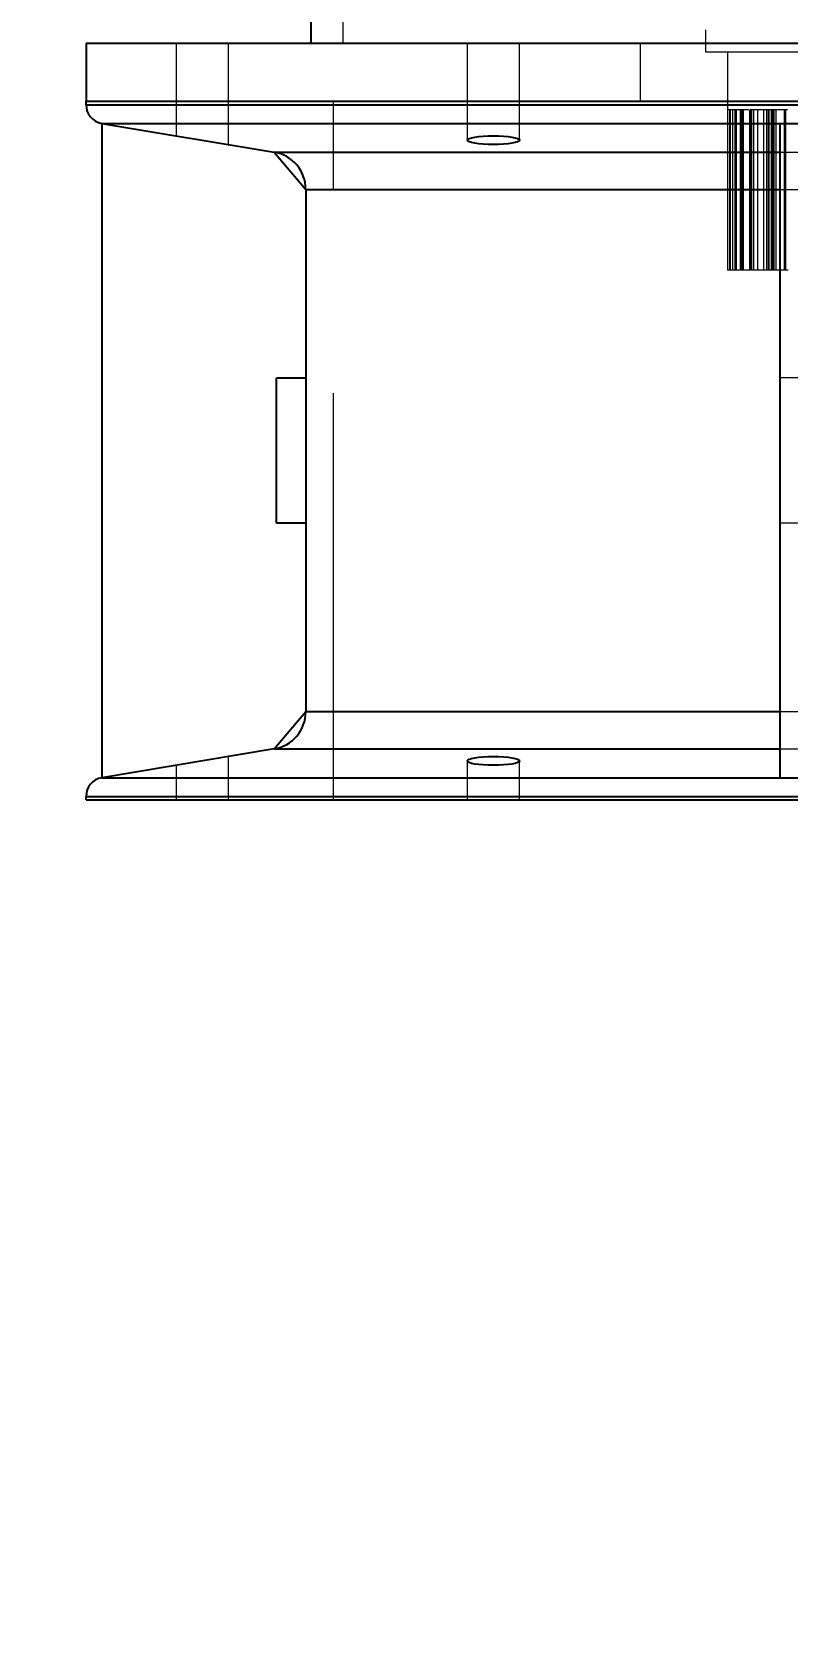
# Model space of a CAD drawing. Header units: millimetres. Extents: x 122 to 2816, y -707 to 556.
# Drawn here: x 662.43 to 664.8, y 334.25 to 339.26 of the extents above; entities that cross this region are included whole.
import ezdxf

# ---------------------------------------------------------------- set-up
doc = ezdxf.new("R2010")
doc.units = ezdxf.units.MM
doc.header["$PDSIZE"] = -1
doc.linetypes.add('HIDDEN', pattern=[1.905, 1.27, -0.635])
doc.layers.add('FORMAT', color=7, linetype='Continuous')
doc.styles.add('SLDTEXTSTYLE7', font='TXT', dxfattribs={"width": 0.75})
doc.dimstyles.new('SLDDIMSTYLE3', dxfattribs={"dimtxt": 1.852083, "dimasz": 1.852083, "dimexe": 0, "dimexo": 0.625, "dimgap": 0.463021, "dimtad": 1, "dimdec": 0, "dimlfac": 110, "dimrnd": 1e-09, "dimzin": 12, "dimtxsty": 'SLDTEXTSTYLE7', "dimsah": 1, "dimcen": 2.5, "dimazin": 3, "dimtfac": 1, "dimtdec": 0, "dimtmove": 0, "dimatfit": 3, "dimfrac": 2, "dimtzin": 12})

# ---------------------------------------------------------------- blocks, each defined once
blk = doc.blocks.new('*D1069')
at = {"layer": 'Defpoints', "color": 0}
for p in [(656.0573, 351.9038), (656.0573, 329.9975), (680.0573, 329.9975)]:
    blk.add_point(p, dxfattribs=at)
at = {"layer": 'FORMAT', "color": 0, "lineweight": -2}
for p, q in [((656.0573, 330.06), (656.0573, 351.9038)), ((678.2052, 351.9038), (657.9094, 351.9038)), ((680.0573, 330.06), (680.0573, 351.9038))]:
    blk.add_line(p, q, dxfattribs=at)
at = {"layer": 'FORMAT', "color": 0}
for points in [[(657.9094, 352.2125), (657.9094, 351.5951), (656.0573, 351.9038)], [(678.2052, 352.2125), (678.2052, 351.5951), (680.0573, 351.9038)]]:
    blk.add_solid(points, dxfattribs=at)
at = {"layer": 'FORMAT', "color": 0, "insert": (668.9703, 354.2189), "char_height": 1.85208, "attachment_point": 2, "style": 'SLDTEXTSTYLE7'}
blk.add_mtext('\\A1;2640', dxfattribs=at)

msp = doc.modelspace()

# ---------------------------------------------------------------- linework, layer by layer
at = {"color": 7, "linetype": 'Continuous', "lineweight": 25}
for p, q in [((663.304922, 341.406565), (663.304922, 339.224747)), ((662.602771, 339.224747), (662.602771, 339.042928)), ((662.602771, 339.224747), (672.602771, 339.224747)), ((662.602771, 339.032005), (662.602771, 339.042928)), ((662.602771, 339.042928), (672.602771, 339.042928)), ((662.602771, 339.032005), (672.602771, 339.032005)), ((662.652147, 338.973718), (672.553396, 338.973718)), ((662.652147, 338.973718), (663.190383, 338.884005)), ((662.652147, 338.973718), (662.652147, 336.930321)), ((664.770953, 338.973718), (664.84368, 338.973718)), ((664.770953, 338.973718), (664.770953, 336.930321)), ((663.190383, 338.884005), (663.289135, 338.767432)), ((663.289135, 338.767432), (663.289135, 337.136607)), ((663.198226, 338.179292), (663.289135, 338.179292)), ((663.198226, 337.724747), (663.198226, 338.179292)), ((663.289135, 337.724747), (663.198226, 337.724747)), ((663.190383, 337.020033), (663.289135, 337.136607)), ((663.190383, 337.020033), (662.652147, 336.930321)), ((662.652147, 336.930321), (672.553396, 336.930321)), ((664.770953, 336.930321), (664.84368, 336.930321)), ((662.602771, 336.872034), (672.602771, 336.872034)), ((662.602771, 336.86111), (662.602771, 336.872034)), ((662.602771, 336.86111), (672.602771, 336.86111))]:
    msp.add_line(p, q, dxfattribs=at)
at = {"color": 7, "linetype": 'HIDDEN', "lineweight": 18}
for p, q in [((663.404922, 341.406565), (663.404922, 339.224747)), ((664.538559, 339.265656), (664.538559, 339.197474)), ((662.884589, 339.224747), (662.884589, 339.042928)), ((663.048226, 339.042928), (663.048226, 339.224747)), ((663.79368, 339.224747), (663.79368, 339.042928)), ((663.957317, 339.042928), (663.957317, 339.224747)), ((664.334013, 339.224747), (664.334013, 339.042928)), ((664.538559, 339.197474), (665.765831, 339.197474)), ((664.606741, 339.197474), (664.606741, 339.015656)), ((662.884589, 339.042928), (662.884589, 338.934975)), ((663.048226, 338.9077), (663.048226, 339.042928)), ((663.375499, 336.86111), (663.375499, 339.042928)), ((663.79368, 339.042928), (663.79368, 338.921337)), ((663.957317, 338.921337), (663.957317, 339.042928)), ((672.602771, 339.032005), (662.602771, 339.032005)), ((664.607259, 339.015656), (664.606741, 339.015656)), ((664.607242, 339.015656), (664.607242, 338.515656)), ((664.607259, 339.015656), (664.607259, 338.515656)), ((664.613989, 339.015656), (664.607259, 339.015656)), ((664.648253, 339.015656), (664.613989, 339.015656)), ((664.613989, 338.515656), (664.613989, 339.015656)), ((664.615821, 339.015656), (664.615821, 338.515656)), ((664.616134, 338.515656), (664.616134, 339.015656)), ((664.623859, 338.515656), (664.623859, 339.015656)), ((664.629885, 339.015656), (664.629885, 338.515656)), ((664.631992, 339.015656), (664.631992, 338.515656)), ((664.634118, 339.015656), (664.634118, 338.515656)), ((664.646869, 339.015656), (664.646869, 338.515656)), ((664.648253, 339.015656), (664.648253, 338.515656)), ((664.657385, 339.015656), (664.648253, 339.015656)), ((664.654058, 338.515656), (664.654058, 339.015656)), ((664.657385, 338.515656), (664.657385, 339.015656)), ((664.673579, 339.015656), (664.657385, 339.015656)), ((664.750029, 339.015656), (664.676761, 339.015656)), ((664.676761, 338.515656), (664.676761, 339.015656)), ((664.680395, 339.015656), (664.680395, 338.515656)), ((664.682935, 338.515656), (664.682935, 339.015656)), ((664.688651, 339.015656), (664.688651, 338.515656)), ((664.700838, 339.015656), (664.700838, 338.515656)), ((664.71947, 339.015656), (664.71947, 338.515656)), ((664.729468, 339.015656), (664.729468, 338.515656)), ((664.729586, 339.015656), (664.729586, 338.515656)), ((664.735272, 339.015656), (664.735272, 338.515656)), ((664.736539, 339.015656), (664.736539, 338.515656)), ((664.744339, 338.515656), (664.744339, 339.015656)), ((664.745253, 339.015656), (664.745253, 338.515656)), ((664.750029, 339.015656), (664.750029, 338.515656)), ((664.750592, 339.015656), (664.750029, 339.015656)), ((664.750592, 338.515656), (664.750592, 339.015656)), ((664.751654, 339.015656), (664.751654, 338.515656)), ((664.758491, 339.015656), (664.758491, 338.515656)), ((664.784293, 339.015656), (664.784293, 338.515656)), ((664.787939, 339.015656), (664.787939, 338.515656)), ((664.770953, 338.973718), (662.652147, 338.973718)), ((664.770953, 338.884005), (663.190383, 338.884005)), ((664.770953, 338.884005), (664.84368, 338.884005)), ((664.770953, 338.767432), (663.289135, 338.767432)), ((664.770953, 338.767432), (664.84368, 338.767432)), ((664.607259, 338.515656), (664.607242, 338.515656)), ((664.613989, 338.515656), (664.607259, 338.515656)), ((664.634118, 338.515656), (664.613989, 338.515656)), ((664.644915, 338.515656), (664.634118, 338.515656)), ((664.648253, 338.515656), (664.646869, 338.515656)), ((664.676761, 338.515656), (664.648253, 338.515656)), ((664.700838, 338.515656), (664.676761, 338.515656)), ((664.750029, 338.515656), (664.745253, 338.515656)), ((664.796876, 338.515656), (664.750029, 338.515656)), ((664.84368, 338.179292), (664.770953, 338.179292)), ((664.84368, 337.724747), (664.770953, 337.724747)), ((664.770953, 337.136607), (663.289135, 337.136607)), ((664.770953, 337.136607), (664.84368, 337.136607)), ((663.048226, 336.86111), (663.048226, 336.996339)), ((664.770953, 337.020033), (663.190383, 337.020033)), ((664.770953, 337.020033), (664.84368, 337.020033)), ((662.884589, 336.969064), (662.884589, 336.86111)), ((663.79368, 336.982701), (663.79368, 336.86111)), ((663.957317, 336.86111), (663.957317, 336.982701)), ((664.770953, 336.930321), (662.652147, 336.930321)), ((672.602771, 336.872034), (662.602771, 336.872034))]:
    msp.add_line(p, q, dxfattribs=at)
at = {"color": 8, "linetype": 'Continuous', "lineweight": 25}
for p, q in [((663.190383, 338.884005), (664.770953, 338.884005)), ((663.289135, 338.767432), (664.770953, 338.767432)), ((663.289135, 337.136607), (664.770953, 337.136607)), ((663.190383, 337.020033), (664.770953, 337.020033))]:
    msp.add_line(p, q, dxfattribs=at)
at = {"color": 7, "linetype": 'Continuous', "lineweight": 25}
for centre, radius, start, end in [((662.661862, 339.032005), 0.059091, 180, 260.537), ((663.170953, 338.767432), 0.118182, 0, 80.537), ((663.170953, 337.136607), 0.118182, 279.463, 0), ((662.661862, 336.872034), 0.059091, 99.463, 180)]:
    msp.add_arc(centre, radius, start, end, dxfattribs=at)
for centre in [(663.875499, 338.921337), (663.875499, 336.982701)]:
    msp.add_ellipse(centre, major_axis=(0.081818, 0), ratio=0.16667883, dxfattribs=at)
at = {"color": 7, "linetype": 'HIDDEN', "lineweight": 18}
for points, knots in [([(664.794922, 339.015656), (664.791739, 339.015656), (664.775528, 339.015656), (664.761703, 339.015656), (664.750592, 339.015656)], [0, 0, 0, 0, 0.19629199, 1, 1, 1, 1]), ([(664.743331, 338.515656), (664.742581, 338.515656), (664.729627, 338.515656), (664.714804, 338.515656), (664.700838, 338.515656)], [0, 0, 0, 0, 0.05787927, 1, 1, 1, 1])]:
    msp.add_open_spline(points, degree=3, knots=knots, dxfattribs=at)

# ---------------------------------------------------------------- dimensions: what is measured, and where the dimension line sits
at = {"layer": 'FORMAT'}
dim = msp.add_linear_dim(base=(656.057317, 351.903802), p1=(680.057317, 329.997474), p2=(656.057317, 329.997474), dimstyle='SLDDIMSTYLE3', dxfattribs=at)
dim.commit()
dim.dimension.update_dxf_attribs({"geometry": '*D1069', "text_midpoint": (668.970272, 351.903802), "dimtype": 160})

doc.saveas('drawing.dxf')
